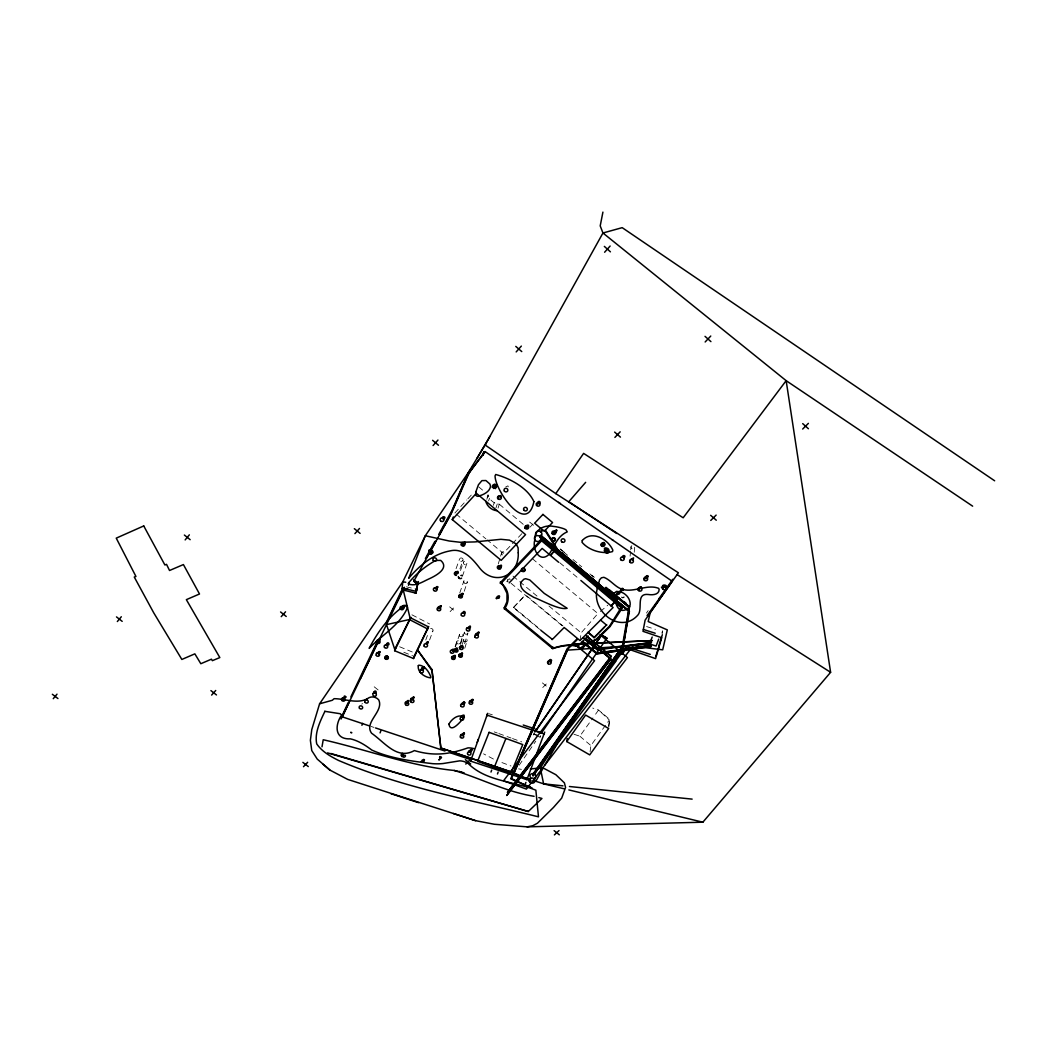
<?xml version="1.0" encoding="UTF-8"?>
<svg xmlns="http://www.w3.org/2000/svg" width="1047" height="1047" viewBox="0 0 1047 1047"><rect width="100%" height="100%" fill="white"/><g stroke="black" fill="none" stroke-linecap="round" stroke-linejoin="round"><path stroke-width="0.75" stroke-dasharray="5 3.75" d="M662.411 633.448L662.515 630.857L661.612 633.945M634.233 552.24L634.704 547.123A1.872 1.741 4.1 0 1 631.982 548.72A1.872 1.741 4.1 0 1 631.825 545.723M630.098 556.127L630.556 551.468M630.713 549.911L631.014 546.809M608.66 726.121L609.616 719.381L598.557 710.049L592.694 708.06M608.831 726.984L609.616 719.381M590.102 751.772L590.874 745.543L609.302 720.035L598.557 710.049L593.885 716.58M579.986 640.568L581.19 632.846L597.889 613.555L529.782 556.52M536.143 735.845L540.082 737.14L540.2 736.473M534.219 732.782L533.983 733.999L537.962 735.308M539.637 629.312L513.396 607.6L525.476 594.827M498.28 563.927L500.139 557.724M500.61 556.166L501.539 553.065M464.75 648.315L467.145 640.607M464.554 643.683L467.917 632.99M462.185 644.481L463.638 639.861M460.431 643.185L462.879 635.516M460.51 644.455L464.41 632.231M455.092 646.64L456.597 642.02M455.393 647.02L459.371 634.77M498.032 508.135L499.327 504.222C494.092 503.829 489.211 499.864 488.033 494.708L486.659 498.581M495.964 507.86L497.273 503.934M464.201 591.306L467.276 582.237M493.333 505.321L494.223 502.717M459.751 593.008L463.847 581.072M462.381 576.347L466.792 563.679A1.832 1.675 19.5 0 0 464.986 561.192A1.832 1.675 19.5 0 0 463.664 563.783A1.832 1.675 19.5 0 0 466.792 563.679M488.596 500.911L489.499 498.32M486.79 499.301L488.151 495.427M460.51 570.523L463.507 562.082M459.921 568.861L462.918 560.446A1.832 1.675 19.9 0 0 461.112 557.946A1.832 1.675 19.9 0 0 459.79 560.551A1.832 1.675 19.9 0 0 462.918 560.446M456.073 568.665L459.62 558.849M429.584 640.083L432.895 630.948M425.749 640.044L427.425 635.49M534.088 733.45L533.525 734.981L533.656 734.313L537.582 735.609M540.082 737.14L540.723 735.635M519.142 765.252L535.776 741.184M646.47 613.032L648.145 610.65M573.992 734.274L579.842 736.185L592.942 717.889M507.559 579.776L507.703 580.64M454.882 512.991L466.831 499.956M467.904 498.765L472.249 494.027M521.903 533.63L503.254 553.353L487.13 539.899M450.131 611.631L454.804 606.684M530.044 527.138L533.015 523.984M508.109 580.98L507.337 581.792L506.63 581.203M513.396 607.6L525.385 595.193M542.739 687.526L547.516 682.775M600.363 611.474L607.784 605.258M505.78 486.855L507.926 485.873L508.266 486.855M507.795 580.967L507.782 581.857M507.795 579.619L509.784 578.782L510.125 579.789M462.682 575.654L461.701 574.842M521.432 769.362L518.566 768.864M406.458 586.83L415.489 589.029M362.511 703.545L361.804 704.108M646.575 626.551L655.396 629.365M489.263 713.818L492.352 714.826M370.952 726.409L374.041 727.429M494.197 731.879L497.246 732.992M498.778 733.554L510.988 737.991M512.507 738.541L521.668 741.865M501.932 762.569L511.001 765.998M403.841 652.255L412.597 655.802M399.601 646.758L414.036 652.713M493.451 759.049L483.557 753.827M411.929 614.811L429.623 623.973M374.198 686.806L379.708 691.203M449.673 606.854L455.275 611.448M542.411 682.906L547.856 687.369M513.488 607.221L540.959 629.967M526.72 595.874L563.037 626.041M511.054 583.297L562.435 625.988M560.42 549.034L565.459 553.222M572.997 559.517L578.023 563.705M579.279 564.752L581.792 566.846M591.843 575.222L594.356 577.316M560.106 549.073L562.579 551.141M563.823 552.175L567.539 555.263M589.854 573.861L593.57 576.962M456.126 514.025L485.9 538.865M513.017 576.099L537.805 596.738M548.968 606.017L581.19 632.846M559.792 562.736L579.619 579.41M529.69 522.1L535.383 526.89M478.767 486.907L483.4 490.807M499.327 504.222L526.17 526.798M579.842 736.185L590.874 745.543M461.073 575.078L461.256 576.203M467.773 633.383A1.793 1.61 17.4 0 1 465.418 634.05A1.793 1.61 17.4 0 1 464.541 631.838M460.51 575.274A1.872 1.701 19.4 0 1 461.387 575.693M502.56 554.962A1.845 1.701 16.6 0 1 501.578 552.921A1.845 1.701 16.6 0 1 503.515 551.756A1.845 1.701 16.6 0 1 505.164 553.379M430.657 628.619A1.793 1.61 19.8 0 1 432.948 629.705A1.793 1.61 19.8 0 1 431.914 631.747A1.793 1.61 19.8 0 1 429.623 630.647M458.049 643.97A1.793 1.61 17.7 0 1 456.806 641.497A1.793 1.61 17.7 0 1 459.698 641.418A1.793 1.61 17.7 0 1 458.952 643.944M624.248 597.156A1.885 1.728 5.7 0 1 621.696 597.588M623.947 596.751A1.387 1.269 5.7 0 1 621.682 596.986M459.672 636A1.793 1.61 17.7 0 0 462.735 635.922A1.793 1.61 17.7 0 0 460.968 633.514A1.793 1.61 17.7 0 0 459.672 636M464.017 582.747A1.819 1.662 18.8 0 0 467.132 582.656A1.819 1.662 18.8 0 0 465.326 580.182A1.819 1.662 18.8 0 0 464.017 582.747M463.939 641.091A1.793 1.61 17.3 0 0 467.001 641A1.793 1.61 17.3 0 0 465.234 638.605A1.793 1.61 17.3 0 0 463.939 641.091"/><path stroke-width="1.5" d="M630.883 559.373L633.54 557.881L632.964 560.394M651.299 646.483L596.869 653.629L582.341 641.876L596.751 653.014L651.208 645.567L651.299 646.483L596.829 653.917L582.341 641.876M651.208 645.567L596.711 653.315L582.799 641.418M540.461 535.855L616.814 599.316L561.925 552.79M408.539 585.299L408.775 582.616M626.355 646.012L626.119 648.643L622.167 654.27L622.298 651.391M609.014 590.325L629.09 607.352L605.546 587.733M609.433 589.893L629.509 606.933L605.964 587.302M622.167 654.27L622.625 650.2M534.114 773.471L623.109 645.41L532.766 774.414M622.494 645.318L626.328 623.292M402.153 588.192L402.781 581.857L425.304 535.75L468.245 472.707L485.716 443.993M616.827 599.329L540.514 535.606M588.021 632.218L594.081 637.688L606.697 624.81M605.794 551.429C600.52 545.003 612.024 548.824 607.797 551.01C607.312 549.583 606.54 547.974 604.865 549.767C603.792 552.803 609.891 553.915 608.804 551.56A1.911 1.767 6.7 0 0 606.2 549.466A1.911 1.767 6.7 0 0 605.519 552.463A1.911 1.767 6.7 0 0 608.673 551.56L606.462 552.005L604.184 550.722M594.081 637.688L604.42 627.074M541.325 733.175L606.946 638.12L601.645 635.058L535.279 731.447M629.182 610.61L629.352 611.435L540.71 536.902M533.119 775.879L622.743 649.336L628.763 611.029L540.317 537.333M628.763 611.029L540.239 537.608M535.239 731.591L601.645 635.058M566.741 741.551L585.626 715.062L608.673 728.503L589.723 754.887L566.741 741.551L567.212 738.488M322.005 746.812L323.222 739.745C366.856 749.6 409.429 765.972 454.162 770.461C481.005 778.497 506.015 791.846 534.101 796.309M626.878 620.099L629.116 607.077M623.083 645.698L626.944 623.384M627.781 618.607L629.535 606.645M622.743 649.336L629.391 611.134M429.453 552.502L429.322 553.248L430.081 553.025M402.859 756.484L402.257 756.013M471.098 759.167L470.574 761.13L526.903 779.688L544.728 732.115M542.124 731.264L541.822 732.861L535.253 730.701L535.567 729.092M327.554 752.885L528.303 811.504L330.826 753.487M526.903 779.688L527.295 777.685M540.88 630.346L552.201 639.272M534.768 731.853L535.004 730.636M602.915 212.109L600.206 225.89L602.954 232.997L786.153 380.663L972.65 506.172M607.077 550.617L605.847 550.944M395.046 650.266L386.526 624.601L410.359 619.327L403.213 589.801L341.073 719.04M417.23 589.448L415.463 593.243L418.42 581.53M415.698 593.309L417.609 584.226M416.379 588.362L415.724 591.28L402.729 588.152L386.513 622.167M528.892 780.866L530.764 778.196M605.061 550.565L604.891 551.311L605.69 551.088M498.307 496.788L500.754 495.48L500.99 497.155M470.574 761.13L487.719 713.308L486.619 716.357M461.334 772.306L458.848 771.233M457.474 771.181L454.162 770.461M662.345 634.731L658.877 645.763M490.991 772.045L491.671 770.108M497.469 773.995L498.15 772.071M477.196 742.349L478.296 739.3M395.661 648.145L394.614 650.724L413.526 658.524L428.681 626.499M626.734 646.863L650.266 654.388M643.355 629.456L655.2 633.239M652.189 637.034L649.598 643.97L656.103 646.038L658.72 639.102M361.909 725.283L362.628 723.359M413.526 658.524L414.494 655.919M380.074 732.9L380.807 730.976M483.819 451.754L482.706 455.118L484.028 451.898M452.265 519.587L476.372 493.281L525.555 534.598L501.173 560.354L452.265 519.587L453.312 516.956M468.794 472.616L469.972 470.496M394.614 650.724L410.921 617.311M468.938 472.419L469.763 470.352M494.263 767.399L505.923 738.462M415.463 593.243L416.497 590.6M405.778 582.237L402.781 581.857L319.597 703.806L311.77 729.628L310.383 740.321L311.744 750.542L317.241 759.088L329.91 770.082L347.656 779.387L475.521 820.652L494.341 824.264L527.112 826.855L702.864 822.196L830.611 672.318L786.153 380.663L683.168 517.781L583.611 453.39L555.774 493.595L485.127 445.014L602.954 232.997L622.193 227.657L994.65 480.795M404.247 587.393L403.174 590.024L415.751 593.086M403.409 590.089L404.482 587.446M468.245 472.707L452.212 510.033L438.811 534.271M525.11 784.295L525.921 782.41M530.894 780.355L514.038 773.026L567.579 649.297L577.564 639.324L577.054 638.892L567.068 648.878L513.266 773.223L530.476 780.761M567.356 650.619L511.473 778.615L530.724 787.566L510.7 778.811L566.846 650.187L650.54 644.298M442.737 528.212C454.935 509.562 460.811 486.044 472.642 466.857M348.245 702.524L341.662 716.658L369.408 725.898M349.227 702.027L342.251 716.933M377.731 642.164L360.469 678.561M388.568 619.091L403.043 588.728M350.889 696.857L376.737 642.675M414.049 656.404L428.432 626.865L410.489 617.769L395.085 648.708M439.465 534.677L442.266 529.599M425.409 558.509L434.871 541.404M585.312 643.473L584.54 644.965C576.976 650.174 581.465 650.645 585.103 645.332L585.875 643.826M543.354 767.713L536.051 780.905M544.806 765.095L557.122 743.88M426.692 557.488L435.853 541.207M476.647 458.926L489.957 436.337M366.83 698.886L366.856 699.605M534.179 773.144L623.109 645.41M556.912 743.763L595.481 689.463M647.059 615.636L659.191 598.727M595.612 689.292L615.715 661.39M672.815 579.253L658.838 598.805M622.232 652.085L615.374 661.455M532.648 775.539L622.167 648.918M533.185 775.539L622.782 649.022M555.774 493.595L678.391 572.774L650.226 612.456L648.198 621.552L667.319 629.888L662.686 649.821L638.722 646.876L633.631 645.266L548.602 754.952L540.331 768.027L543.615 783.85L564.111 788.784M482.706 455.118L485.088 451.558L672.174 581.268L645.122 620.138L642.989 631.315L661.73 637.728L655.605 658.615L624.706 647.818M423.629 759.481L424.48 759.729M475.875 463.834L468.729 473.597M483.295 453.6L476.11 463.441M503.843 780.381L594.565 660.683L577.525 646.536L588.139 635.948M485.167 451.898L469.396 472.027L451.244 513.724L413.814 581.255L417.517 584.004L413.892 581.164M424.388 759.965C424.977 763.054 419.677 760.201 423.59 759.546M53.253 698.689L57.009 694.161M117.343 621.538L121.308 616.762M185.149 539.912L189.35 534.847M587.367 643.382L588.689 642.23M587.93 643.735L589.252 642.596M585.653 482.34L568.783 501.722L616.709 533.473M211.638 695.077L215.721 690.483M281.224 616.657L285.543 611.801M354.92 533.617L359.501 528.46M433.092 445.525L437.947 440.054M516.171 351.923L521.341 346.099M604.616 252.248L610.126 246.032M430.081 552.423L429.322 553.248L428.603 552.659M497.037 486.109L496.815 485.337L493.896 488.504L493.124 487.85M498.987 497.783L498.202 498.634L497.482 498.019M404.443 605.637L401.747 608.543L401.066 607.993M465.261 543.144L465.038 542.398L462.211 545.448L461.439 544.82M380.205 639.717L379.969 639.01L377.313 641.863L376.567 641.261M435.788 588.676L437.62 586.713L437.868 587.419M378.072 653.577L379.825 651.705L380.074 652.386M387.22 644.926L386.5 645.685L385.806 645.122M456.086 573.586L455.327 574.397L454.62 573.808M343.926 697.812L342.539 697.996M386.121 657.935L385.401 658.694L384.707 658.131M439.23 607.797L441.049 605.86L441.284 606.553M463.154 594.225L462.931 593.505L460.143 596.463L459.384 595.835M526.471 527.4L525.686 528.238L524.966 527.636M303.486 766.692L307.661 762.281M614.89 437.41L620.164 431.835M705.154 341.976L710.769 336.035M374.42 693.062A1.806 1.571 21.2 0 0 373.19 695.509A1.806 1.571 21.2 0 0 376.239 695.444A1.806 1.571 21.2 0 0 374.42 693.062L373.112 693.219M426.338 643.748L428.131 641.863M501.592 566.139L501.369 565.406L498.516 568.416L497.744 567.788M542.333 529.69L540.304 531.824L540.828 532.269L542.87 530.135M424.061 667.188L421.378 669.988L420.724 669.452M556.899 530.921L556.677 530.162L553.732 533.263L552.96 532.622M509.169 582.878L542.15 548.419L558.627 562.252M468.467 628.265L470.299 626.355L470.548 627.048M497.456 597.955L496.697 598.766L495.99 598.177M540.893 539.388C541.063 543.799 543.602 538.289 541.469 539.166M457.29 648.944L457.068 648.25L454.333 651.09L453.587 650.488M408.788 701.294L408.566 700.626L405.935 703.362L405.189 702.773M460.837 647.491L460.091 648.263L459.397 647.7M414.089 697.812L413.866 697.132L411.222 699.88L410.489 699.291M455.445 656.233L455.223 655.54L452.5 658.367L451.754 657.765M479.133 632.977L478.911 632.27L476.149 635.163L475.403 634.547M462.381 653.092L459.659 655.906L458.926 655.304M602.758 544.767L601.946 545.592L601.227 544.99M613.241 540.501L612.155 539.755M605.454 550.748L604.891 551.311L604.603 550.473M462.709 704.068L464.502 702.236M472.982 699.448L470.286 702.197L469.553 701.595M462.237 716.855L460.824 717.038M422.491 761.248L421.116 761.431M552.122 639.665L564.215 627.467M439.544 757.465L440.303 756.719M464.449 733.751L464.24 733.083L461.557 735.779L460.837 735.19M440.146 757.949L440.892 757.19M439.596 759.271L438.85 760.004L441.507 757.452M617.835 594.015L617.036 594.827L616.33 594.238M621.578 590.534L620.766 591.346L620.06 590.757M616.866 599.054L611.003 606.017L617.298 599.722L540.632 535.174M471.883 749.521L469.226 752.165L468.506 751.589M647.766 575.942L644.73 578.965L644.062 578.389M641.065 587.001L638.055 589.998L637.387 589.435M465.758 764.074L470.273 759.585M710.756 520.438L716.135 515.098M802.683 429.034L808.402 423.354M662.895 586.948L662.07 587.773L661.377 587.171M571.871 719.97L570.432 720.153M528.303 811.504L541.966 798.455L538.825 797.605M554.4 834.891L559.006 830.572M324.91 711.345C320.238 721.187 314.401 732.704 316.718 743.894C321.926 751.563 330.407 756.392 338.547 760.449C402.375 787.645 471.425 800.117 538.485 816.83L535.868 790.21C514.025 781.18 486.266 781.559 468.179 763.512A14.148 12.224 15.4 0 0 459.725 760.842L442.986 763.551A55.648 48.79 17.7 0 1 432.62 763.669C412.112 761.182 390.845 758.604 371.855 750.097C365.377 745.215 358.401 740.687 350.392 738.855C334.373 739.64 334.752 725.048 341.584 715.127L340.275 713.74L324.675 711.293M435.382 560.616C425.265 566.283 415.201 574.45 408.251 583.441L408.566 583.951C415.371 586.791 422.569 581.805 428.563 579.096C434.832 576.282 450.184 568.534 440.682 560.394L435.827 560.446M319.597 703.806L332.305 700.273L334.111 698.689C345.392 698.637 358.715 704.906 369.054 697.668C372.274 696.085 376.279 697.158 378.648 699.749C384.406 711.279 363.623 722.116 371.554 733.201C384.982 742.572 397.022 760.227 414.376 750.581C433.576 756.314 448.81 754.534 467.957 747.872A16.896 14.658 15 0 1 474.16 748.723M501.029 583.48L501.775 582.551L500.44 581.896L500.178 583.231L501.644 583.192L503.973 585.901C509.169 591.869 509.509 600.991 505.335 607.6L504.209 607.64L504.131 608.831L505.753 608.386L504.405 607.522L506.97 601.685L506.997 593.413L503.097 585.312L500.649 583.14M589.042 642.518L596.214 639.207L609.393 626.342L621.29 607.339L622.795 607.299L609.956 626.708L596.777 639.573L589.605 642.884M527.112 826.855L532.687 825.756L537.425 823.23L553.47 807.446L561.702 798.102L565.563 787.462L564.385 782.855L555.852 774.701L542.568 767.673L530.345 768.995M572.918 643.957L652.307 640.581L572.473 644.415M648.185 576.426L647.229 575.601M666.717 586.163L665.761 585.352M641.497 587.485L640.528 586.66M404.888 606.108L403.906 605.31M424.493 667.646L423.538 666.874M464.933 702.694L463.991 701.935M647.91 577.002L646.706 576.989L646.562 575.85M666.442 586.726L665.225 586.726L665.094 585.587M641.222 588.048L640.005 588.048L639.874 586.909M404.652 606.658L403.501 606.658L403.291 605.546M424.257 668.182L423.119 668.169L422.923 667.096M464.698 703.218L463.559 703.204L463.376 702.144M606.462 549.649L605.532 550.696M430.775 551.612C429.767 548.144 429.519 555.146 431.744 552.005C431.429 549.78 428.341 555.185 432.503 553.3C435.343 550.002 425.462 547.803 429.937 552.685M646.876 578.52L645.292 578.402L645.135 576.897M403.762 608.124L402.244 608.006L401.996 606.553M423.368 669.596L421.876 669.478L421.64 668.065M647.491 577.735L646.078 577.604L645.907 576.387M404.299 607.365L402.951 607.247L402.702 606.056M423.904 668.863L422.582 668.745L422.334 667.593M464.331 703.885L463.01 703.767L462.787 702.629M562.985 785.852L543.615 783.85L534.363 780.774M569.45 786.506L692.132 799.123M494.891 485.991L496.409 487.261M554.753 530.79L556.245 532.046M463.154 543.027L464.646 544.257M497.181 510.753C491.881 510.373 486.947 506.355 485.756 501.16M499.484 566.008L500.963 567.238M461.086 594.107L462.552 595.311M439.23 606.422L440.695 607.626M435.801 587.288L437.266 588.506M468.48 626.917L469.946 628.108M477.079 632.859L478.531 634.037M426.338 642.413L427.791 643.591M455.249 648.813L456.701 649.991M378.176 639.586L379.642 640.764M460.588 653.629L462.028 654.807M453.403 656.103L454.856 657.28M378.059 652.255L379.511 653.42M471.202 699.985L472.629 701.124M412.099 697.682L413.526 698.82M406.799 701.163L408.225 702.301M462.46 733.607L463.873 734.745M470.129 750.032L471.53 751.144M403.618 755.306C407.82 754.272 403.972 759.428 402.689 756.091M495.99 485.219L496.815 485.337M555.865 530.044L556.677 530.162M464.227 542.281L465.025 542.398M500.558 565.275L501.369 565.406M436.835 586.569L437.633 586.7M462.133 593.387L462.918 593.505M402.14 588.414L405.333 588.911M406.707 589.121L408.199 589.343M440.264 605.716L441.062 605.833M469.527 626.211L470.312 626.342M478.126 632.152L478.911 632.27M456.283 648.119L457.068 648.25M427.359 641.719L428.367 642.544M379.184 638.892L379.956 639.023M461.622 652.948L462.63 653.76M454.437 655.409L455.223 655.54M379.053 651.561L379.839 651.692M553.379 531.706L554.962 531.955L555.394 533.407M461.832 543.917L463.389 544.165L463.847 545.605M472.223 699.317L473.218 700.116M413.094 697.014L413.866 697.132M407.793 700.495L408.552 700.626M498.15 566.898L499.707 567.147L500.152 568.573M434.492 588.165L436.036 588.414L436.494 589.801M463.468 732.965L464.227 733.083M471.137 749.377L472.118 750.162M459.764 594.971L461.308 595.22L461.766 596.607M437.934 607.286L439.465 607.535L439.923 608.922M467.184 627.768L468.716 628.004L469.161 629.378M475.783 633.697L477.301 633.945L477.746 635.307M453.966 649.65L455.471 649.899L455.929 651.247M376.92 640.424L378.425 640.672L378.896 642.02M459.293 654.467L460.811 654.715L461.256 656.063M452.121 656.927L453.639 657.176L454.084 658.524M376.802 653.079L378.307 653.328M469.933 700.783L471.425 701.032L471.857 702.341M410.843 698.48L412.335 698.729M405.542 701.961L407.034 702.21L407.492 703.519M461.204 734.405L462.682 734.641L463.114 735.936M468.873 750.804L470.352 751.052L470.784 752.335M568.848 789.922L702.864 822.196M659.191 645.606L655.802 656.338M390.897 793.691L418.564 802.643M453.299 813.48L475.521 820.652M523.225 725.021L534.022 728.581M487.235 715.193L544.375 734.039M375.572 727.953L444.949 751.026M451.113 753.081L471.163 759.742M526.654 778.209L529.743 779.243M623.541 558.051C627.519 556.075 622.258 553.955 622.481 557.2M526.981 786.088L532.098 787.946M503.542 780.787L526.405 789.098L627.441 657.581L600.036 634.718M461.426 771.979L464.292 773.039M550.225 661.861C554.02 660.173 548.955 657.948 549.23 661.063M538.708 503.947C542.542 502.18 537.726 499.615 537.635 503.07M443.405 519.129C448.168 516.786 440.185 515.203 443.208 518.972M409.914 619.798L427.752 629.025M601.619 635.189L606.92 638.251M677.029 574.554L830.611 672.318M413.591 579.894L417.674 582.512M558.64 502.338L560.433 503.581M452.095 650.697C452.409 646.876 456.793 651.182 452.867 651.326M492.051 487.117L495.113 487.169L495.571 488.661M52.35 694.279L57.938 698.545M116.492 616.905L122.185 621.355M210.918 690.601L216.467 694.933M302.884 762.36L308.289 766.574M401.472 756.13L402.14 756.667M440.028 756.497L441.376 757.583M184.364 535.043L190.161 539.676M280.57 611.958L286.224 616.474M465.352 759.677L470.705 763.957M554.112 830.637L559.32 834.799M354.344 528.67L360.103 533.381M437.554 608.15L438.313 608.765M462.97 613.176C467.695 614.825 463.742 608.621 462.8 613.005M322.921 764.153L329.91 770.082M458.769 577.591L459.45 578.14M548.17 661.599L548.864 662.162M541.351 537.072L570.131 560.983M572.63 563.064L576.387 566.178M578.886 568.259L582.642 571.387M590.142 577.617L585.142 573.468L590.181 577.669M541.299 537.333L616.395 599.735L585.221 573.193M564.948 628.082L579.986 640.568L613.097 607.535L580.863 580.444M540.632 537.176L629.142 610.911M589.252 633.239L594.133 637.309M600.533 620.073L606.658 625.19M432.607 440.303L438.471 445.25M624.038 601.58L626.25 603.452M561.506 553.222L570.249 560.577M572.735 562.684L576.491 565.838M578.978 567.945L582.734 571.099M540.213 535.606L570.196 560.839M572.696 562.946L576.439 566.1M578.939 568.207L582.682 571.361M536.561 503.686L537.294 504.301M663.261 587.262C660.068 584.723 667.724 584.03 664.465 586.857M630.006 560.302L630.713 560.904M662.581 588.126L663.248 588.689M515.778 346.4L521.759 351.583M614.641 432.097L620.439 437.123M710.638 515.307L716.279 520.202M604.341 246.398L610.427 251.843M705.024 336.349L710.926 341.623M802.696 423.616L808.415 428.733M431.888 669.452L417.832 650.436L431.469 669.897M545.395 530.044L556.86 548.17L550.617 555.276L556.323 548.458L544.95 530.502M378.32 653.315L378.778 654.663M412.348 698.715L412.78 700.037M462.093 703.1L462.303 704.474M664.439 586.124L664.609 587.341M638.448 587.943L638.605 589.435M530.332 777.24A2.958 2.565 11.6 0 1 531.523 773.798A2.958 2.565 11.6 0 1 535.527 775.042A2.958 2.565 11.6 0 1 534.323 778.484M535.737 534.781A3.18 2.958 13.7 0 1 537.504 531.195A3.18 2.958 13.7 0 1 541.535 532.648A3.18 2.958 13.7 0 1 540.474 536.496M456.4 575.405A1.872 1.714 19.8 0 1 454.45 574.031A1.872 1.714 19.8 0 1 455.445 572.068A1.872 1.714 19.8 0 1 457.748 572.761M461.622 578.127A1.872 1.701 19.4 0 1 458.377 576.57M602.077 543.89C606.435 547.345 604.629 539.362 602.077 543.89M572.146 718.569C569.974 724.288 577.604 716.096 572.146 718.504M345.85 696.975C343.246 700.927 343.534 693.31 345.85 696.975M617.167 593.178C621.499 596.476 619.575 588.885 617.18 593.139M457.604 573.534C451.283 574.62 460.484 568.155 457.604 573.573M462.316 647.452C464.92 643.539 457.016 647.138 462.316 647.556M614.223 593.204C614.942 599.669 616.225 613.712 625.831 609.707C633.173 607.299 630.045 598.203 625.465 594.617A12.184 11.124 6.2 0 0 619.955 591.777L616.526 591.398L614.223 593.204M620.91 589.683C625.491 592.838 622.926 585.378 620.91 589.683M373.831 692.198C377.784 695.548 376.122 688.193 373.831 692.159M463.69 716.815C466.268 713.125 458.455 716.501 463.677 716.92M385.44 657.084C389.667 660.356 387.521 652.948 385.44 657.084M386.539 644.075C390.623 647.439 388.856 639.953 386.552 643.997M401.223 755.175C405.281 757.033 402.297 750.372 401.237 755.083M534.781 540.043C532.112 548.824 539.31 563.443 548.981 554.452C554.452 546.39 557.37 535.985 567.238 531.876L565.904 529.717L563.652 528.696A43.581 40.166 12.1 0 0 553.156 526.366C544.244 524.455 533.983 529.874 534.781 540.043M498.974 597.902C492.784 598.622 501.945 592.824 498.974 597.942M495.113 486.685C488.753 488.242 497.705 480.769 495.113 486.724M528.028 527.335C521.628 528.329 531.051 521.916 528.028 527.335M350.719 732.468L351.857 732.717L350.732 732.403M597.353 588.349C590.665 611.199 620.491 635.019 638.016 614.916C643.028 608.7 635.621 593.06 648.198 594.487C652.189 595.18 659.165 594.905 659.165 589.435L658.602 588.322C647.504 583.951 635.163 592.249 623.619 589.657C615.61 587.969 611.173 580.13 603.87 577.316L601.397 577.813L599.578 579.842L597.353 588.349M475.835 491.868L475.652 494.38L476.333 495.872L477.877 496.343C483.02 494.956 489.944 491.959 490.585 485.991L489.839 483.976L485.913 480.534L481.921 480.625L478.44 484.748L475.835 491.868M616.421 599.447L592.681 579.763L616.421 599.447M533.891 501.605C526.89 535.75 495.126 490.834 495.061 475.888L495.728 474.487C509.876 478.361 527.688 487.732 533.891 501.605M518.252 552.842C519.273 576.858 493.202 586.739 478.937 567.094C471.909 558.182 462.643 547.66 449.896 550.931C432.974 554.112 419.494 565.472 408.71 578.284L425.304 535.75L449.176 540.998L460.157 542.267L474.815 541.927L500.898 539.31L509.47 540.134L516.25 543.982L518.108 547.843L518.252 552.842M448.914 724.131C450.72 734.431 461.583 720.271 464.384 717.182C458.612 713.36 451.623 719.053 448.914 724.131M418.277 665.774C417.295 672.37 424.873 677.344 430.592 677.841L430.919 677.16C429.126 671.965 424.755 665.303 418.748 665.172L418.277 665.774M529.088 779.452L529.481 780.133L529.088 779.452M582.315 540.488L581.962 542.189C588.584 550.29 602.418 554.57 612.508 551.573L612.835 550.146C608.202 539.31 591.804 529.782 582.315 540.488M552.031 647.727C552.947 651.064 554.91 645.711 552.031 647.727M520.869 582.302C518.998 589.827 528.421 593.911 533.538 597.235C542.699 600.769 559.517 610.309 567.134 608.294L544.218 593.374L529.743 579.933L525.673 578.703L523.84 579.24L520.869 582.302M407.388 607.888C399.849 625.229 381.658 635.071 369.146 648.381C377.836 631.76 389.314 615.557 405.228 605.258L407.283 606.226L407.388 607.888M440.486 747.885L513.436 772.738L440.486 747.885M489.093 732.337L477.576 761.352L510.923 773.445L522.741 744.574L489.093 732.337M610.951 656.39L507.376 792.487L611.356 656.351L586.255 635.83L610.951 656.39M610.663 659.06L506.735 795.498L611.068 659.021L585.875 638.434L610.663 659.06M542.948 514.404L534.624 523.186L544.218 531.274L552.554 522.518L542.948 514.404M540.579 540.448L501.147 581.792L501.906 582.42L541.338 541.09L540.579 540.448M542.451 540.344L541.836 540.998L621.067 607.64L621.696 607.011L542.451 540.344M505.753 608.634L505.112 609.302L551.795 647.884L552.45 647.229L505.753 608.634M554.085 647.844L553.641 648.302C561.231 646.117 569.411 644.245 577.263 646.405L580.234 648.198L577.708 645.96C569.856 643.787 561.676 645.672 554.085 647.844M583.349 637.78L597.353 649.938L651.522 642.518L597.235 649.336L583.349 637.78M533.708 781.572L533.761 782.305L533.708 781.572M143.74 525.934L116.243 538.145L135.94 576.465L134.265 577.028L153.726 612.809L181.851 659.453L194.847 653.852L200.828 663.719L211.442 659.178L212.358 660.67L219.831 657.581L186.353 599.656L199.506 593.989L183.408 564.569L169.535 570.497L166.525 564.346L164.889 564.974L143.74 525.934M431.94 669.609L440.892 748.356L431.94 669.609M529.939 782.266A2.984 2.578 11.7 0 0 534.938 781.494A2.984 2.578 11.7 0 0 531.418 778.052A2.984 2.578 11.7 0 0 529.939 782.266M534.925 540.095A3.206 2.971 13.7 0 0 540.448 539.99A3.206 2.971 13.7 0 0 537.425 535.567A3.206 2.971 13.7 0 0 534.925 540.095M420.148 672.056A1.819 1.61 19.3 0 0 423.25 671.978A1.819 1.61 19.3 0 0 421.431 669.557A1.819 1.61 19.3 0 0 420.148 672.056M376.357 655.501A1.819 1.61 22.2 0 0 379.446 655.422A1.819 1.61 22.2 0 0 377.601 652.988A1.819 1.61 22.2 0 0 376.357 655.501M341.832 700.417A1.793 1.557 22.6 0 0 344.856 700.351A1.793 1.557 22.6 0 0 343.023 697.983A1.793 1.557 22.6 0 0 341.832 700.417M459.842 648.76A1.832 1.636 17.4 0 0 462.983 648.682A1.832 1.636 17.4 0 0 461.164 646.235A1.832 1.636 17.4 0 0 459.842 648.76M450.603 652.503A1.832 1.636 17.9 0 0 453.731 652.425A1.832 1.636 17.9 0 0 451.911 649.978A1.832 1.636 17.9 0 0 450.603 652.503M454.712 651.326A1.832 1.636 17.7 0 0 457.84 651.247A1.832 1.636 17.7 0 0 456.021 648.8A1.832 1.636 17.7 0 0 454.712 651.326M460.418 719.511A1.793 1.584 16.1 0 0 463.494 719.446A1.793 1.584 16.1 0 0 461.714 717.077A1.793 1.584 16.1 0 0 460.418 719.511M410.751 701.765A1.806 1.584 19.1 0 0 413.827 701.699A1.806 1.584 19.1 0 0 412.008 699.317A1.806 1.584 19.1 0 0 410.751 701.765M376.815 642.714A1.832 1.623 22.5 0 0 379.904 642.622A1.832 1.623 22.5 0 0 378.059 640.188A1.832 1.623 22.5 0 0 376.815 642.714M359.487 708.256A1.793 1.557 21.5 0 0 362.524 708.191A1.793 1.557 21.5 0 0 360.705 705.835A1.793 1.557 21.5 0 0 359.487 708.256M385.139 658.576A1.819 1.61 21.6 0 0 388.228 658.498A1.819 1.61 21.6 0 0 386.382 656.076A1.819 1.61 21.6 0 0 385.139 658.576M460.916 706.202A1.806 1.597 16.3 0 0 464.004 706.136A1.806 1.597 16.3 0 0 462.224 703.754A1.806 1.597 16.3 0 0 460.916 706.202M405.555 704.644A1.793 1.584 19.3 0 0 408.605 704.579A1.793 1.584 19.3 0 0 406.799 702.21A1.793 1.584 19.3 0 0 405.555 704.644M460.523 737.389A1.793 1.557 15.8 0 0 463.572 737.324A1.793 1.557 15.8 0 0 461.806 734.981A1.793 1.557 15.8 0 0 460.523 737.389M365.089 702.341A1.793 1.571 21.4 0 0 368.125 702.275A1.793 1.571 21.4 0 0 366.306 699.906A1.793 1.571 21.4 0 0 365.089 702.341M523.88 510.098A1.911 1.793 15.7 0 0 527.178 509.968A1.911 1.793 15.7 0 0 525.319 507.337A1.911 1.793 15.7 0 0 523.88 510.098M644.442 580.365A1.911 1.754 3.5 0 0 647.596 579.475A1.911 1.754 3.5 0 0 645.161 577.407A1.911 1.754 3.5 0 0 644.442 580.365M552.227 533.695A1.911 1.78 12.1 0 0 555.525 533.577A1.911 1.78 12.1 0 0 553.68 530.96A1.911 1.78 12.1 0 0 552.227 533.695M638.788 590.665A1.898 1.741 4.1 0 0 641.929 589.788A1.898 1.741 4.1 0 0 639.495 587.733A1.898 1.741 4.1 0 0 638.788 590.665M440.486 520.699A1.898 1.754 23.1 0 0 443.732 520.581A1.898 1.754 23.1 0 0 441.834 517.964A1.898 1.754 23.1 0 0 440.486 520.699M548.157 663.719A1.845 1.649 11.3 0 0 551.167 662.908A1.845 1.649 11.3 0 0 548.759 660.932A1.845 1.649 11.3 0 0 548.157 663.719M601.606 545.984A1.911 1.78 7.1 0 0 604.76 545.081A1.911 1.78 7.1 0 0 602.287 542.987A1.911 1.78 7.1 0 0 601.606 545.984M525.201 528.238A1.911 1.78 15 0 0 528.486 528.107A1.911 1.78 15 0 0 526.641 525.502A1.911 1.78 15 0 0 525.201 528.238M536.535 505.374A1.924 1.806 14.4 0 0 539.833 505.243A1.924 1.806 14.4 0 0 537.975 502.599A1.924 1.806 14.4 0 0 536.535 505.374M497.888 498.594A1.924 1.793 18.8 0 0 501.186 498.464A1.924 1.793 18.8 0 0 499.301 495.82A1.924 1.793 18.8 0 0 497.888 498.594M433.262 560.472A1.885 1.714 21.9 0 0 436.455 560.354A1.885 1.714 21.9 0 0 434.584 557.802A1.885 1.714 21.9 0 0 433.262 560.472M504.366 491.069A1.924 1.806 18.5 0 0 507.664 490.938A1.924 1.806 18.5 0 0 505.78 488.282A1.924 1.806 18.5 0 0 504.366 491.069M630.229 562.475A1.911 1.767 4.5 0 0 633.37 561.585A1.911 1.767 4.5 0 0 630.922 559.491A1.911 1.767 4.5 0 0 630.229 562.475M662.987 589.252A1.911 1.741 2.1 0 0 666.141 588.375A1.911 1.741 2.1 0 0 663.719 586.307A1.911 1.741 2.1 0 0 662.987 589.252M561.807 541.862A1.911 1.767 11.1 0 0 564.935 540.959A1.911 1.767 11.1 0 0 562.461 538.865A1.911 1.767 11.1 0 0 561.807 541.862M492.98 487.182A1.924 1.806 19.9 0 0 496.278 487.051A1.924 1.806 19.9 0 0 494.393 484.395A1.924 1.806 19.9 0 0 492.98 487.182M621.08 560.001A1.911 1.767 5.3 0 0 624.234 559.098A1.911 1.767 5.3 0 0 621.774 557.017A1.911 1.767 5.3 0 0 621.08 560.001M429.048 553.248A1.885 1.728 22.5 0 0 432.254 553.13A1.885 1.728 22.5 0 0 430.369 550.565A1.885 1.728 22.5 0 0 429.048 553.248M400.334 608.961A1.845 1.662 22.3 0 0 403.475 608.87A1.845 1.662 22.3 0 0 401.616 606.383A1.845 1.662 22.3 0 0 400.334 608.961M461.413 615.4A1.858 1.675 18.1 0 0 464.58 615.309A1.858 1.675 18.1 0 0 462.735 612.822A1.858 1.675 18.1 0 0 461.413 615.4M459.07 597.17A1.858 1.688 18.8 0 0 462.25 597.078A1.858 1.688 18.8 0 0 460.405 594.565A1.858 1.688 18.8 0 0 459.07 597.17M475.076 637.204A1.845 1.662 16.7 0 0 478.23 637.126A1.845 1.662 16.7 0 0 476.411 634.652A1.845 1.662 16.7 0 0 475.076 637.204M497.652 568.338A1.885 1.728 16.6 0 0 500.885 568.233A1.885 1.728 16.6 0 0 499.039 565.668A1.885 1.728 16.6 0 0 497.652 568.338M424.244 646.261A1.832 1.636 19.7 0 0 427.372 646.182A1.832 1.636 19.7 0 0 425.54 643.735A1.832 1.636 19.7 0 0 424.244 646.261M384.511 647.412A1.832 1.623 22 0 0 387.612 647.334A1.832 1.623 22 0 0 385.767 644.887A1.832 1.623 22 0 0 384.511 647.412M469.422 703.519A1.806 1.597 15.8 0 0 472.524 703.453A1.806 1.597 15.8 0 0 470.731 701.071A1.806 1.597 15.8 0 0 469.422 703.519M433.707 590.377A1.858 1.688 20.8 0 0 436.874 590.272A1.858 1.688 20.8 0 0 435.015 587.76A1.858 1.688 20.8 0 0 433.707 590.377M459.07 656.508A1.832 1.636 17.3 0 0 462.198 656.43A1.832 1.636 17.3 0 0 460.392 653.995A1.832 1.636 17.3 0 0 459.07 656.508M461.465 545.265A1.885 1.741 20.3 0 0 464.685 545.147A1.885 1.741 20.3 0 0 462.826 542.568A1.885 1.741 20.3 0 0 461.465 545.265M451.885 658.681A1.832 1.636 17.7 0 0 455.013 658.602A1.832 1.636 17.7 0 0 453.194 656.168A1.832 1.636 17.7 0 0 451.885 658.681M467.747 754.35A1.78 1.544 15.2 0 0 470.797 754.298A1.78 1.544 15.2 0 0 469.03 751.982A1.78 1.544 15.2 0 0 467.747 754.35M437.45 609.995A1.858 1.675 19.9 0 0 440.604 609.904A1.858 1.675 19.9 0 0 438.758 607.417A1.858 1.675 19.9 0 0 437.45 609.995M466.609 630.281A1.845 1.662 17.4 0 0 469.763 630.189A1.845 1.662 17.4 0 0 467.944 627.716A1.845 1.662 17.4 0 0 466.609 630.281M552.253 540.697A1.911 1.78 12.1 0 0 555.381 539.807A1.911 1.78 12.1 0 0 552.921 537.7A1.911 1.78 12.1 0 0 552.253 540.697M552.594 540.357A1.4 1.296 12.1 0 0 554.897 539.702A1.4 1.296 12.1 0 0 553.078 538.158A1.4 1.296 12.1 0 0 552.594 540.357M521.93 571.06A1.885 1.741 14.4 0 0 525.071 570.393A1.885 1.741 14.4 0 0 522.767 568.168A1.885 1.741 14.4 0 0 521.93 571.06M522.296 570.746A1.387 1.269 14.4 0 0 524.599 570.249A1.387 1.269 14.4 0 0 522.898 568.626A1.387 1.269 14.4 0 0 522.296 570.746"/></g></svg>
